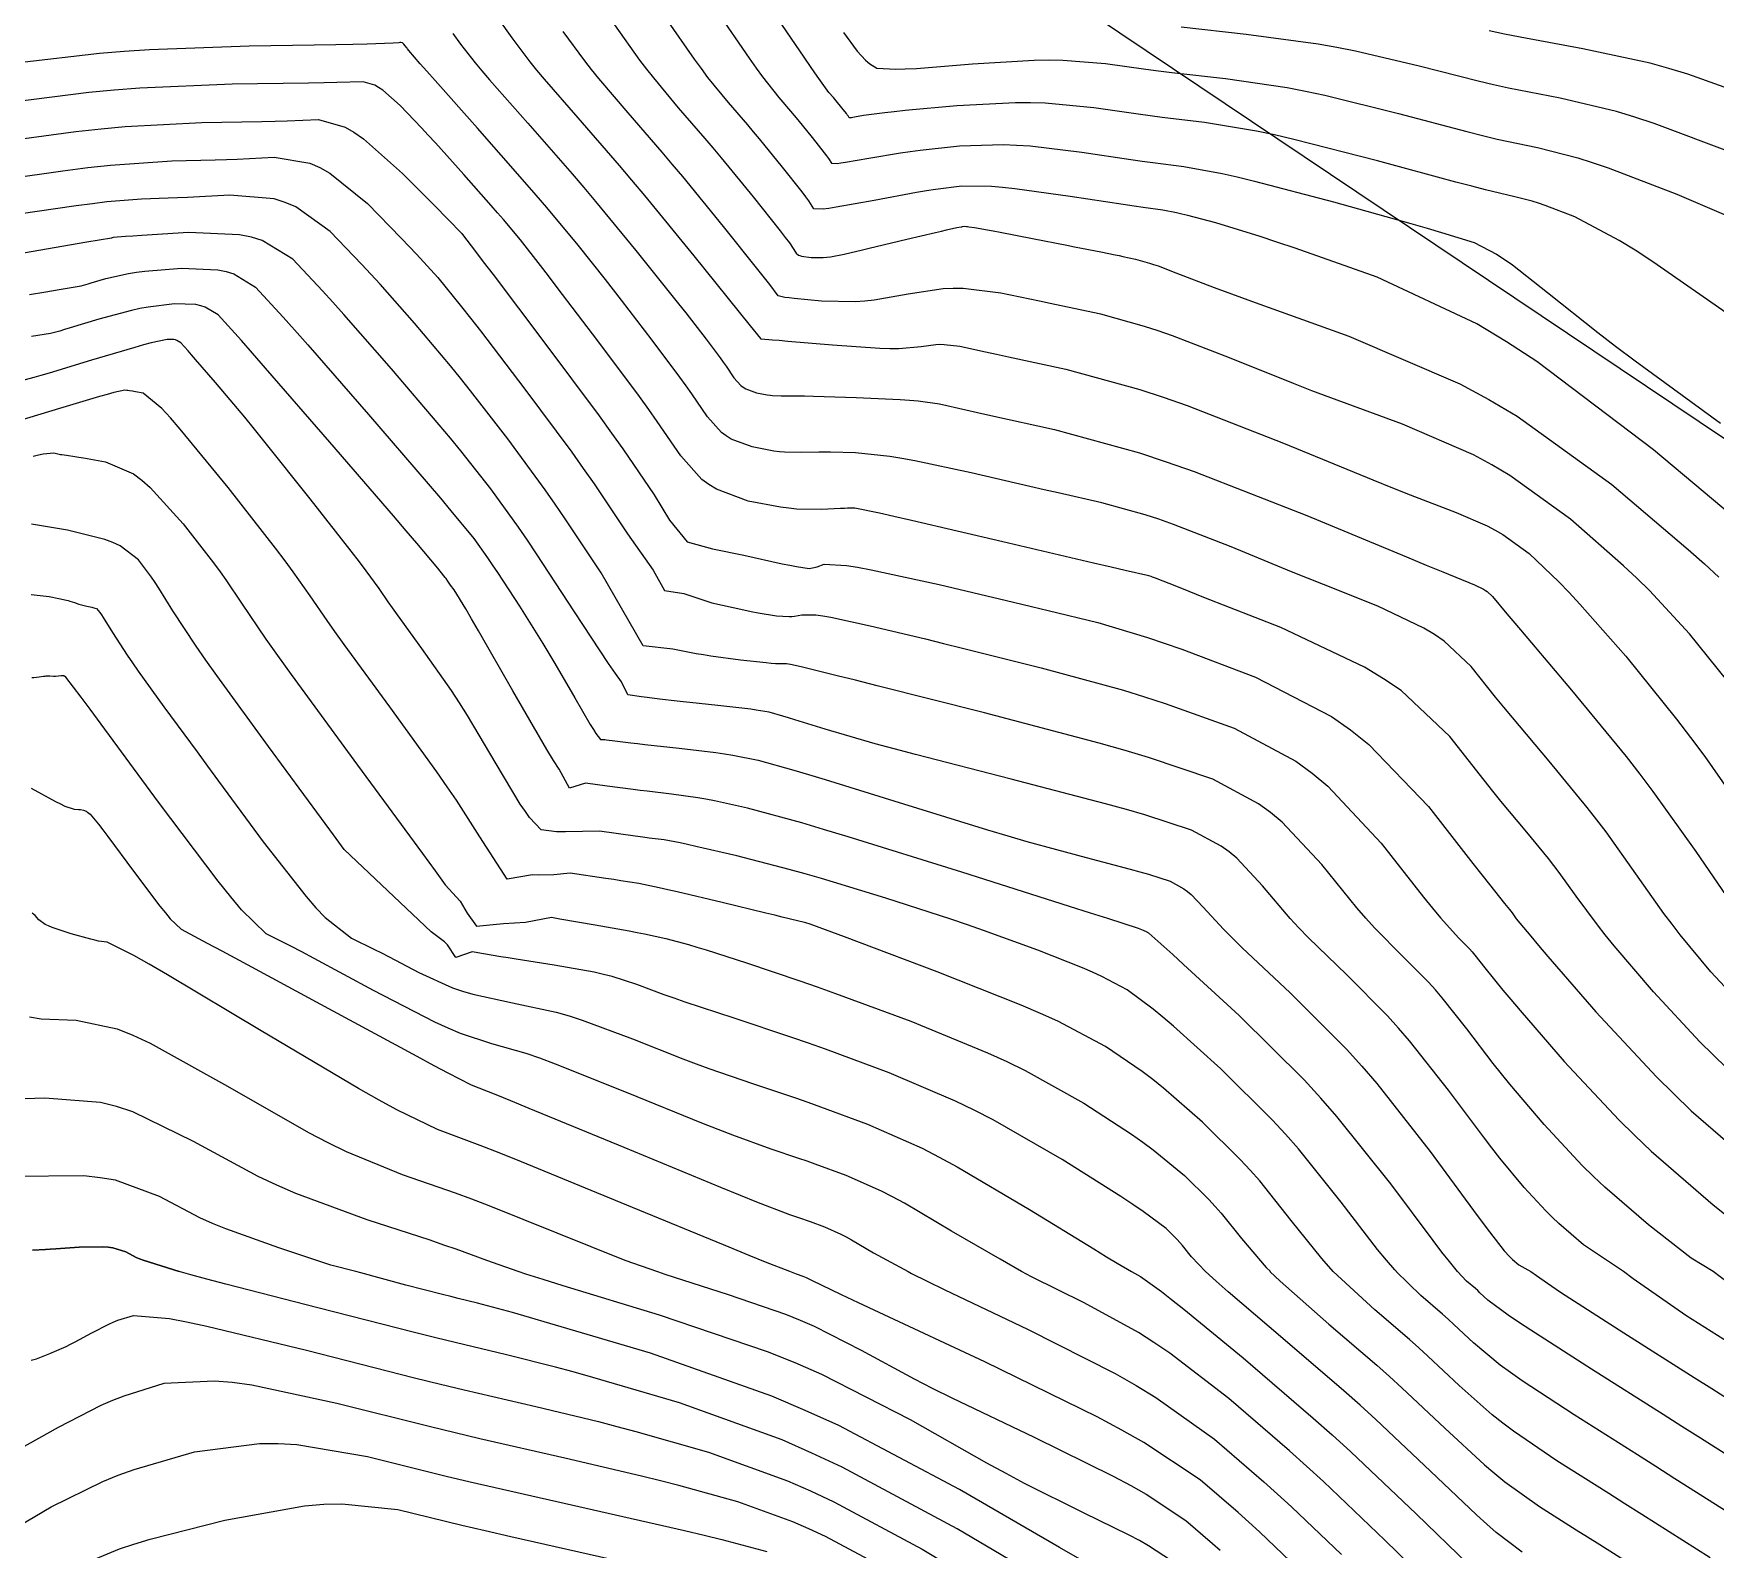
# Model space of a CAD drawing. Header units: metres. Extents: x 837476 to 838477, y 1189012 to 1191014.
# Drawn here: x 837875.4 to 837972.6, y 1189983.9 to 1190071.6 of the extents above; entities that cross this region are included whole.
import ezdxf

# ---------------------------------------------------------------- set-up
doc = ezdxf.new("R2010")
doc.units = ezdxf.units.M
doc.header["$LTSCALE"] = 0.3
for name, color, linetype in [('COTAS 10', 1, 'Continuous'), ('COTAS INT', 252, 'Continuous'), ('VIA2', 121, 'Continuous')]:
    doc.layers.add(name, color=color, linetype=linetype)

msp = doc.modelspace()

# ---------------------------------------------------------------- linework, layer by layer
at = {"layer": 'COTAS 10'}
for points in [[(837914.908, 1190072.851), (837916.742, 1190070.18), (837917.147, 1190069.608), (837917.508, 1190069.108), (837918.444, 1190067.908), (837919.135, 1190067.113), (837919.342, 1190066.868), (837919.555, 1190066.612), (837920.382, 1190065.601), (837921.083, 1190064.713), (837921.217, 1190064.536), (837921.325, 1190064.389), (837921.498, 1190064.103), (837921.831, 1190064.093), (837922.041, 1190064.12), (837922.301, 1190064.159), (837923.664, 1190064.408), (837925.496, 1190064.716), (837926.053, 1190064.794), (837926.63, 1190064.868), (837928.894, 1190065.106), (837931.442, 1190065.183), (837932.2, 1190065.155), (837932.979, 1190065.106), (837935.981, 1190064.753), (837938.798, 1190064.327), (837939.461, 1190064.233), (837940.074, 1190064.148), (837941.864, 1190063.926), (837944.079, 1190063.515), (837944.959, 1190063.311), (837945.956, 1190063.068), (837950.519, 1190061.864), (837955.003, 1190060.616), (837955.949, 1190060.346), (837956.767, 1190060.108), (837958.655, 1190059.52), (837959.946, 1190058.849), (837960.387, 1190058.558), (837960.864, 1190058.222), (837962.892, 1190056.629), (837965.803, 1190054.32), (837966.837, 1190053.532), (837967.971, 1190052.68), (837972.892, 1190049.065)], [(837899.595, 1190071.607), (837900.038, 1190070.99), (837900.887, 1190069.918), (837901.276, 1190069.458), (837901.732, 1190068.928), (837903.934, 1190066.426), (837906.498, 1190063.494), (837907.183, 1190062.693), (837907.856, 1190061.896), (837910.194, 1190059.055), (837912.195, 1190056.557), (837912.656, 1190055.977), (837913.076, 1190055.444), (837914.254, 1190053.923), (837915.056, 1190052.847), (837915.238, 1190052.597), (837915.403, 1190052.366), (837915.856, 1190051.702), (837916.262, 1190051.244), (837916.398, 1190051.143), (837916.545, 1190051.053), (837917.156, 1190050.825), (837917.787, 1190050.705), (837917.945, 1190050.685), (837918.096, 1190050.669), (837918.58, 1190050.659), (837919.511, 1190050.659), (837919.944, 1190050.651), (837920.452, 1190050.638), (837922.918, 1190050.56), (837925.459, 1190050.44), (837926.015, 1190050.401), (837926.507, 1190050.358), (837927.749, 1190050.184), (837929.27, 1190049.839), (837929.938, 1190049.689), (837930.712, 1190049.517), (837934.4, 1190048.698), (837939.303, 1190047.346), (837940.844, 1190046.837), (837942.463, 1190046.269), (837948.974, 1190043.73), (837954.739, 1190041.336), (837955.888, 1190040.86), (837956.844, 1190040.465), (837958.684, 1190039.71), (837959.192, 1190039.47), (837959.309, 1190039.4), (837959.415, 1190039.327), (837959.71, 1190039.048), (837960.551, 1190038.04), (837961, 1190037.507), (837961.544, 1190036.865), (837964.291, 1190033.629), (837967.436, 1190029.793), (837968.231, 1190028.771), (837968.992, 1190027.768), (837971.467, 1190024.291), (837973.484, 1190021.357)], [(837974.499, 1189998.462), (837972.469, 1190000), (837971.209, 1190000.763), (837968.735, 1190002.698), (837966.219, 1190004.874), (837965.557, 1190005.498), (837964.91, 1190006.132), (837962.698, 1190008.502), (837960.727, 1190010.828), (837960.231, 1190011.436), (837959.756, 1190012.027), (837958.224, 1190014.028), (837956.811, 1190015.825), (837956.412, 1190016.287), (837956.009, 1190016.735), (837954.525, 1190018.224), (837952.89, 1190019.886), (837952.393, 1190020.441), (837951.875, 1190021.039), (837949.842, 1190023.541), (837947.561, 1190025.985), (837946.887, 1190026.545), (837946.194, 1190027.055), (837943.541, 1190028.477), (837939.831, 1190029.729), (837938.473, 1190030.132), (837936.972, 1190030.56), (837930.352, 1190032.31), (837924.13, 1190033.881), (837922.878, 1190034.195), (837921.832, 1190034.457), (837919.753, 1190034.971), (837919.137, 1190035.103), (837919.011, 1190035.125), (837918.906, 1190035.14), (837918.687, 1190035.144), (837918.256, 1190035.155), (837918.017, 1190035.176), (837917.724, 1190035.205), (837916.233, 1190035.37), (837914.521, 1190035.598), (837914.089, 1190035.666), (837913.675, 1190035.735), (837912.333, 1190036.002), (837910.603, 1190036.196), (837908.173, 1190040.416), (837906.108, 1190043.537), (837905.527, 1190044.381), (837904.94, 1190045.216), (837902.787, 1190048.158), (837900.632, 1190050.939), (837900.046, 1190051.673), (837899.464, 1190052.391), (837897.396, 1190054.853), (837895.406, 1190057.102), (837894.872, 1190057.687), (837894.345, 1190058.254), (837892.505, 1190060.166), (837890.527, 1190061.584), (837889.913, 1190061.841), (837889.271, 1190062.039), (837886.714, 1190062.263), (837884.262, 1190062.131), (837883.686, 1190062.104), (837883.154, 1190062.081), (837881.606, 1190062.035), (837879.59, 1190061.866), (837878.764, 1190061.766), (837877.822, 1190061.642), (837873.452, 1190061.005)], [(837972.309, 1189983.437), (837968.359, 1189985.936), (837967.374, 1189986.56), (837966.435, 1189987.154), (837963.437, 1189989.053), (837960.933, 1189990.758), (837960.306, 1189991.229), (837959.707, 1189991.701), (837957.785, 1189993.401), (837955.982, 1189995.107), (837955.459, 1189995.582), (837954.925, 1189996.058), (837952.908, 1189997.785), (837950.502, 1190000), (837949.852, 1190000.755), (837948.079, 1190002.956), (837946.261, 1190005.236), (837945.714, 1190005.855), (837945.15, 1190006.468), (837942.956, 1190008.64), (837940.686, 1190010.611), (837940.073, 1190011.099), (837939.468, 1190011.562), (837937.337, 1190013.021), (837934.578, 1190014.471), (837933.575, 1190014.927), (837932.468, 1190015.407), (837927.611, 1190017.337), (837923.119, 1190019.028), (837922.243, 1190019.357), (837921.526, 1190019.625), (837920.263, 1190020.09), (837920.014, 1190020.163), (837919.936, 1190020.185), (837919.854, 1190020.206), (837919.526, 1190020.288), (837918.644, 1190020.5), (837918.213, 1190020.604), (837917.701, 1190020.727), (837915.179, 1190021.336), (837912.584, 1190021.953), (837912.027, 1190022.082), (837911.539, 1190022.192), (837910.362, 1190022.437), (837909.314, 1190022.605), (837908.908, 1190022.667), (837908.452, 1190022.735), (837906.389, 1190023.033), (837905.439, 1190022.938), (837904.558, 1190022.927), (837904.202, 1190022.946), (837902.747, 1190022.69), (837901.161, 1190025.137), (837899.81, 1190027.264), (837899.279, 1190028.04), (837898.681, 1190028.897), (837895.957, 1190032.665), (837893.326, 1190036.262), (837892.787, 1190037.011), (837892.33, 1190037.653), (837891.364, 1190039.076), (837890.373, 1190040.477), (837889.9, 1190041.105), (837889.341, 1190041.837), (837886.605, 1190045.345), (837883.847, 1190048.729), (837883.275, 1190049.383), (837882.785, 1190049.913), (837881.706, 1190050.808), (837881.255, 1190050.884), (837881.161, 1190050.9), (837881.081, 1190050.913), (837880.906, 1190050.939), (837880.814, 1190050.953), (837880.786, 1190050.958), (837880.757, 1190050.963), (837880.647, 1190050.987), (837879.996, 1190050.838), (837879.627, 1190050.734), (837879.176, 1190050.604), (837876.865, 1190049.909), (837874.516, 1190049.201)], [(837875.218, 1190027.958), (837876.632, 1190027.189), (837876.924, 1190027.043), (837877.173, 1190026.925), (837877.716, 1190026.739), (837877.957, 1190026.73), (837878.016, 1190026.724), (837878.072, 1190026.717), (837878.246, 1190026.68), (837878.398, 1190026.619), (837878.44, 1190026.596), (837878.482, 1190026.572), (837878.634, 1190026.462), (837879.111, 1190025.879), (837879.358, 1190025.555), (837879.655, 1190025.161), (837881.141, 1190023.151), (837882.665, 1190021.135), (837882.985, 1190020.737), (837883.261, 1190020.408), (837883.891, 1190019.796), (837885.406, 1190018.996), (837886.24, 1190018.548), (837887.253, 1190018.002), (837892.41, 1190015.211), (837897.525, 1190012.446), (837898.512, 1190011.917), (837899.314, 1190011.491), (837900.658, 1190010.802), (837902.09, 1190010.235), (837902.947, 1190009.885), (837904.004, 1190009.451), (837909.483, 1190007.185), (837915.079, 1190004.876), (837916.209, 1190004.416), (837917.158, 1190004.033), (837919.071, 1190003.294), (837919.823, 1190003.043), (837920.04, 1190002.967), (837920.26, 1190002.889), (837921.087, 1190002.585), (837922.041, 1190002.16), (837922.341, 1190002.006), (837922.656, 1190001.835), (837923.926, 1190001.087), (837925.926, 1190000), (837926.127, 1189999.891), (837927.03, 1189999.438), (837928.06, 1189998.932), (837932.838, 1189996.664), (837937.907, 1189994.099), (837939.119, 1189993.406), (837940.248, 1189992.719), (837943.637, 1189990.302), (837946.498, 1189987.838), (837947.294, 1189987.122), (837948.092, 1189986.393), (837950.989, 1189983.637)], [(837875.292, 1190001.234), (837876.051, 1190001.27), (837876.33, 1190001.287), (837876.64, 1190001.307), (837878.006, 1190001.405), (837879.368, 1190001.435), (837879.675, 1190001.412), (837879.952, 1190001.376), (837880.695, 1190001.134), (837881.303, 1190000.815), (837881.494, 1190000.729), (837881.695, 1190000.646), (837883.776, 1190000), (837881.695, 1190000.646), (837881.494, 1190000.729), (837881.303, 1190000.815), (837880.695, 1190001.134), (837879.952, 1190001.376), (837879.675, 1190001.412), (837879.368, 1190001.435), (837878.006, 1190001.405), (837876.64, 1190001.307), (837876.33, 1190001.287), (837876.051, 1190001.27), (837875.292, 1190001.234)], [(837934.374, 1189981.807), (837928.756, 1189985.118), (837922.124, 1189988.675), (837920.367, 1189989.5), (837918.644, 1189990.255), (837912.71, 1189992.408), (837907.704, 1189993.868), (837906.566, 1189994.187), (837905.535, 1189994.469), (837902.71, 1189995.181), (837899.747, 1189995.883), (837898.629, 1189996.159), (837897.383, 1189996.471), (837891.807, 1189997.891), (837886.476, 1189999.274), (837885.384, 1189999.562), (837884.458, 1189999.809), (837883.776, 1190000)]]:
    msp.add_lwpolyline(points, dxfattribs=at)
at = {"layer": 'COTAS INT'}
for points in [[(837973.478, 1190055.274), (837968.991, 1190058.404), (837967.967, 1190059.068), (837967.039, 1190059.645), (837964.478, 1190060.999), (837962.763, 1190061.655), (837962.369, 1190061.791), (837962.009, 1190061.908), (837960.999, 1190062.168), (837959.307, 1190062.566), (837958.517, 1190062.77), (837957.588, 1190063.015), (837953.07, 1190064.238), (837948.235, 1190065.486), (837947.105, 1190065.746), (837946.066, 1190065.97), (837943.07, 1190066.468), (837940.624, 1190066.754), (837939.932, 1190066.844), (837939.233, 1190066.939), (837936.657, 1190067.318), (837933.852, 1190067.584), (837933.009, 1190067.607), (837932.137, 1190067.608), (837928.75, 1190067.431), (837925.748, 1190067.148), (837925.119, 1190067.083), (837924.577, 1190067.024), (837923.354, 1190066.858), (837922.83, 1190066.763), (837922.73, 1190066.748), (837922.649, 1190066.737), (837922.521, 1190066.741), (837922.454, 1190066.851), (837922.413, 1190066.908), (837922.361, 1190066.976), (837922.092, 1190067.317), (837921.774, 1190067.706), (837921.691, 1190067.804), (837921.612, 1190067.899), (837921.346, 1190068.205), (837920.664, 1190069.144), (837920.321, 1190069.638), (837919.912, 1190070.233), (837917.882, 1190073.224)], [(837902.203, 1190072.489), (837903.012, 1190071.363), (837904.058, 1190069.97), (837904.45, 1190069.488), (837904.887, 1190068.964), (837906.836, 1190066.723), (837909.226, 1190063.97), (837909.941, 1190063.123), (837910.679, 1190062.24), (837913.537, 1190058.745), (837916.792, 1190054.706), (837917.384, 1190053.97), (837917.388, 1190053.964), (837917.39, 1190053.962), (837917.394, 1190053.956), (837917.396, 1190053.955), (837917.399, 1190053.954), (837917.406, 1190053.954), (837917.412, 1190053.953), (837917.439, 1190053.953), (837918.084, 1190053.897), (837918.482, 1190053.863), (837918.976, 1190053.82), (837921.553, 1190053.595), (837924.286, 1190053.41), (837924.878, 1190053.392), (837925.399, 1190053.389), (837926.684, 1190053.498), (837927.524, 1190053.625), (837927.763, 1190053.633), (837928.006, 1190053.63), (837928.909, 1190053.52), (837930.411, 1190053.202), (837931.031, 1190053.068), (837931.741, 1190052.913), (837935.043, 1190052.186), (837939.334, 1190051.009), (837940.667, 1190050.571), (837942.062, 1190050.084), (837947.624, 1190047.92), (837952.79, 1190045.795), (837953.936, 1190045.332), (837954.959, 1190044.924), (837957.624, 1190043.904), (837959.401, 1190043.136), (837959.864, 1190042.887), (837960.314, 1190042.621), (837961.832, 1190041.528), (837963.562, 1190039.889), (837964.145, 1190039.279), (837964.773, 1190038.6), (837967.418, 1190035.586), (837970.358, 1190031.949), (837971.172, 1190030.879), (837971.986, 1190029.781), (837974.926, 1190025.586)], [(837908.96, 1190072.107), (837910.4, 1190070.075), (837910.799, 1190069.548), (837911.198, 1190069.036), (837912.64, 1190067.316), (837914.181, 1190065.54), (837914.642, 1190064.994), (837915.118, 1190064.424), (837916.964, 1190062.168), (837918.527, 1190060.201), (837918.826, 1190059.814), (837919.066, 1190059.495), (837919.449, 1190058.912), (837919.585, 1190058.788), (837919.669, 1190058.76), (837919.773, 1190058.734), (837920.318, 1190058.659), (837921.024, 1190058.652), (837921.23, 1190058.668), (837921.441, 1190058.692), (837922.24, 1190058.846), (837923.298, 1190059.104), (837923.672, 1190059.194), (837924.081, 1190059.292), (837925.849, 1190059.71), (837927.509, 1190060.099), (837927.849, 1190060.178), (837928.138, 1190060.244), (837928.753, 1190060.38), (837928.988, 1190060.425), (837929.038, 1190060.434), (837929.081, 1190060.441), (837929.183, 1190060.456), (837929.307, 1190060.448), (837929.364, 1190060.442), (837929.432, 1190060.433), (837929.759, 1190060.385), (837930.514, 1190060.25), (837930.852, 1190060.187), (837931.245, 1190060.112), (837933.128, 1190059.749), (837935.101, 1190059.364), (837935.55, 1190059.276), (837935.957, 1190059.196), (837937.079, 1190058.973), (837937.903, 1190058.805), (837938.122, 1190058.759), (837938.337, 1190058.713), (837939.081, 1190058.552), (837939.877, 1190058.334), (837940.124, 1190058.252), (837940.382, 1190058.162), (837941.413, 1190057.761), (837943.62, 1190056.922), (837944.62, 1190056.555), (837945.788, 1190056.13), (837951.413, 1190054.111), (837957.837, 1190051.336), (837959.509, 1190050.433), (837961.135, 1190049.473), (837966.623, 1190045.524), (837971.032, 1190041.765), (837971.978, 1190040.925), (837972.805, 1190040.171)], [(837974.767, 1190042.703), (837969.018, 1190047.522), (837962.273, 1190052.64), (837960.518, 1190053.784), (837958.811, 1190054.809), (837953.053, 1190057.522), (837948.311, 1190059.184), (837947.244, 1190059.545), (837946.285, 1190059.863), (837943.711, 1190060.657), (837942.101, 1190061.082), (837941.749, 1190061.168), (837941.439, 1190061.24), (837940.657, 1190061.385), (837939.523, 1190061.542), (837938.991, 1190061.621), (837938.363, 1190061.716), (837935.305, 1190062.189), (837932.107, 1190062.629), (837931.391, 1190062.703), (837930.748, 1190062.757), (837929.038, 1190062.781), (837927.513, 1190062.587), (837926.987, 1190062.505), (837926.415, 1190062.409), (837923.974, 1190061.957), (837921.772, 1190061.556), (837921.352, 1190061.492), (837921.014, 1190061.449), (837920.475, 1190061.464), (837920.196, 1190061.926), (837920.022, 1190062.164), (837919.805, 1190062.451), (837918.673, 1190063.884), (837917.337, 1190065.518), (837916.992, 1190065.931), (837916.658, 1190066.326), (837915.542, 1190067.612), (837914.353, 1190069.072), (837913.973, 1190069.578), (837913.571, 1190070.128), (837911.934, 1190072.479)], [(837974.212, 1190015.319), (837972.341, 1190017.331), (837970.572, 1190019.471), (837970.098, 1190020.082), (837969.632, 1190020.7), (837968.008, 1190022.997), (837966.28, 1190025.425), (837965.748, 1190026.125), (837965.193, 1190026.839), (837962.997, 1190029.518), (837960.876, 1190032.037), (837960.368, 1190032.65), (837959.895, 1190033.226), (837958.476, 1190034.997), (837956.923, 1190036.462), (837956.366, 1190036.845), (837955.754, 1190037.217), (837953.083, 1190038.476), (837949.94, 1190039.73), (837949.03, 1190040.098), (837948.102, 1190040.475), (837944.607, 1190041.915), (837941.265, 1190043.218), (837940.433, 1190043.51), (837939.642, 1190043.771), (837937.125, 1190044.466), (837934.597, 1190045.034), (837933.8, 1190045.216), (837932.96, 1190045.409), (837929.573, 1190046.196), (837926.318, 1190046.895), (837925.561, 1190047.033), (837924.867, 1190047.148), (837922.881, 1190047.359), (837921.443, 1190047.393), (837921.093, 1190047.396), (837920.765, 1190047.395), (837919.755, 1190047.365), (837918.789, 1190047.385), (837918.488, 1190047.416), (837918.173, 1190047.457), (837916.914, 1190047.695), (837915.693, 1190048.151), (837915.402, 1190048.33), (837915.131, 1190048.531), (837914.319, 1190049.445), (837913.416, 1190050.77), (837913.086, 1190051.23), (837912.723, 1190051.731), (837911.124, 1190053.876), (837909.36, 1190056.183), (837908.892, 1190056.786), (837908.434, 1190057.373), (837906.852, 1190059.365), (837905.033, 1190061.552), (837904.425, 1190062.263), (837903.771, 1190063.019), (837901.032, 1190066.13), (837898.577, 1190068.892), (837898.102, 1190069.428), (837897.716, 1190069.865), (837897.065, 1190070.618), (837896.988, 1190070.725), (837896.964, 1190070.755), (837896.941, 1190070.785), (837896.848, 1190070.894), (837896.763, 1190070.988), (837896.745, 1190071.009), (837896.729, 1190071.027), (837896.688, 1190071.071), (837896.59, 1190071.084), (837896.538, 1190071.083), (837896.475, 1190071.079), (837896.158, 1190071.047), (837894.645, 1190070.992), (837893.828, 1190070.973), (837892.839, 1190070.953), (837887.831, 1190070.871), (837882.062, 1190070.669), (837880.592, 1190070.574), (837879.179, 1190070.462), (837874.538, 1190069.915)], [(837973.257, 1190034.204), (837971.108, 1190036.88), (837968.789, 1190039.386), (837968.061, 1190040.102), (837967.297, 1190040.827), (837964.228, 1190043.526), (837960.724, 1190046.047), (837959.687, 1190046.66), (837958.619, 1190047.236), (837954.519, 1190049.008), (837950.373, 1190050.527), (837949.278, 1190050.944), (837948.205, 1190051.358), (837944.519, 1190052.841), (837941.222, 1190054.123), (837940.395, 1190054.412), (837939.605, 1190054.671), (837937.062, 1190055.369), (837934.777, 1190055.866), (837934.15, 1190055.999), (837933.525, 1190056.131), (837931.287, 1190056.591), (837929.113, 1190056.855), (837928.528, 1190056.863), (837927.951, 1190056.843), (837925.929, 1190056.536), (837923.96, 1190056.176), (837923.416, 1190056.121), (837922.873, 1190056.087), (837920.917, 1190056.128), (837919.347, 1190056.279), (837919.047, 1190056.314), (837918.806, 1190056.346), (837918.422, 1190056.435), (837917.935, 1190057.093), (837917.629, 1190057.483), (837917.248, 1190057.964), (837915.254, 1190060.451), (837912.9, 1190063.33), (837912.292, 1190064.057), (837911.704, 1190064.754), (837909.738, 1190067.019), (837908.043, 1190069), (837907.625, 1190069.518), (837907.229, 1190070.023), (837905.986, 1190071.735)], [(837922.194, 1190071.674), (837922.99, 1190070.596), (837923.473, 1190070.064), (837923.598, 1190069.948), (837923.72, 1190069.847), (837924.129, 1190069.599), (837925.21, 1190069.541), (837925.754, 1190069.561), (837926.405, 1190069.595), (837929.644, 1190069.848), (837933.216, 1190070.068), (837934.077, 1190070.082), (837934.883, 1190070.076), (837937.333, 1190069.883), (837939.668, 1190069.55), (837940.402, 1190069.456), (837941.174, 1190069.361), (837944.276, 1190069.009), (837947.847, 1190068.481), (837948.914, 1190068.274), (837950.016, 1190068.041), (837954.276, 1190066.982), (837958.236, 1190065.933), (837959.148, 1190065.706), (837959.979, 1190065.507), (837962.314, 1190065.02), (837964.652, 1190064.419), (837965.485, 1190064.148), (837966.399, 1190063.832), (837970.369, 1190062.314), (837974.283, 1190060.641)], [(837973.629, 1190064.69), (837969.06, 1190066.402), (837967.944, 1190066.77), (837966.892, 1190067.092), (837963.629, 1190067.872), (837960.651, 1190068.449), (837959.778, 1190068.642), (837958.884, 1190068.851), (837955.483, 1190069.725), (837951.797, 1190070.596), (837950.724, 1190070.802), (837949.628, 1190070.992), (837945.483, 1190071.551), (837941.724, 1190071.967)], [(837974.944, 1190067.85), (837971.002, 1190069.262), (837969.916, 1190069.588), (837968.833, 1190069.885), (837964.944, 1190070.724), (837961.322, 1190071.39), (837960.408, 1190071.578), (837959.532, 1190071.768)], [(837973.252, 1190011.787), (837972.47, 1190012.528), (837971.701, 1190013.288), (837969.019, 1190016.173), (837966.749, 1190018.844), (837966.238, 1190019.469), (837965.779, 1190020.043), (837964.549, 1190021.702), (837963.567, 1190023.081), (837963.265, 1190023.479), (837962.95, 1190023.885), (837961.702, 1190025.406), (837960.207, 1190027.21), (837959.736, 1190027.793), (837959.24, 1190028.411), (837957.242, 1190030.947), (837954.432, 1190033.598), (837953.424, 1190034.29), (837952.316, 1190034.963), (837947.483, 1190037.242), (837943.036, 1190038.995), (837942.171, 1190039.336), (837941.465, 1190039.614), (837940.24, 1190040.1), (837940.066, 1190040.168), (837940.023, 1190040.183), (837939.981, 1190040.197), (837939.85, 1190040.233), (837938.482, 1190040.551), (837937.662, 1190040.743), (837936.649, 1190040.98), (837931.396, 1190042.208), (837926.128, 1190043.432), (837925.107, 1190043.666), (837924.274, 1190043.855), (837922.845, 1190044.158), (837922.433, 1190044.149), (837922.242, 1190044.141), (837922.018, 1190044.13), (837920.929, 1190044.071), (837919.481, 1190044.101), (837919.03, 1190044.147), (837918.558, 1190044.208), (837916.672, 1190044.566), (837914.842, 1190045.249), (837914.405, 1190045.517), (837913.999, 1190045.818), (837912.783, 1190047.188), (837911.428, 1190049.174), (837910.935, 1190049.863), (837910.39, 1190050.614), (837907.994, 1190053.829), (837905.644, 1190056.922), (837905.129, 1190057.595), (837904.672, 1190058.189), (837903.51, 1190059.675), (837902.534, 1190060.844), (837902.194, 1190061.24), (837901.825, 1190061.666), (837900.241, 1190063.463), (837898.593, 1190065.288), (837898.183, 1190065.732), (837897.794, 1190066.15), (837896.556, 1190067.436), (837895.554, 1190068.325), (837895.313, 1190068.491), (837895.089, 1190068.624), (837894.413, 1190068.815), (837892.904, 1190068.772), (837892.155, 1190068.757), (837891.262, 1190068.741), (837886.841, 1190068.67), (837881.497, 1190068.447), (837880.022, 1190068.335), (837878.549, 1190068.2), (837873.247, 1190067.531)], [(837871.956, 1190065.147), (837877.804, 1190065.937), (837879.263, 1190066.093), (837880.653, 1190066.221), (837885.096, 1190066.458), (837888.559, 1190066.521), (837889.332, 1190066.54), (837890.023, 1190066.558), (837891.846, 1190066.631), (837893.379, 1190066.198), (837893.888, 1190065.898), (837894.432, 1190065.521), (837896.702, 1190063.507), (837898.735, 1190061.46), (837899.13, 1190061.061), (837899.452, 1190060.735), (837900.011, 1190060.165), (837900.087, 1190060.079), (837900.104, 1190060.059), (837900.121, 1190060.04), (837900.167, 1190059.985), (837900.91, 1190059.005), (837901.365, 1190058.404), (837901.928, 1190057.66), (837904.863, 1190053.781), (837908.057, 1190049.497), (837908.784, 1190048.497), (837909.441, 1190047.577), (837911.246, 1190044.931), (837912.14, 1190043.463), (837913.152, 1190042.203), (837914.621, 1190041.809), (837916.429, 1190041.436), (837918.652, 1190040.943), (837919.098, 1190040.85), (837919.47, 1190040.776), (837920.202, 1190040.667), (837920.49, 1190040.714), (837920.582, 1190040.739), (837920.679, 1190040.769), (837921.075, 1190040.917), (837922.356, 1190040.846), (837923.011, 1190040.737), (837923.796, 1190040.589), (837927.717, 1190039.732), (837932.028, 1190038.72), (837933.059, 1190038.474), (837934.02, 1190038.243), (837936.904, 1190037.533), (837939.775, 1190036.677), (837940.728, 1190036.354), (837941.75, 1190035.994), (837946.009, 1190034.384), (837950.405, 1190032.108), (837951.513, 1190031.329), (837952.573, 1190030.484), (837956.009, 1190026.896), (837958.585, 1190023.597), (837959.104, 1190022.935), (837959.539, 1190022.382), (837960.408, 1190021.295), (837960.707, 1190020.931), (837960.782, 1190020.833), (837960.854, 1190020.738), (837961.09, 1190020.408), (837961.927, 1190019.387), (837962.378, 1190018.856), (837962.925, 1190018.217), (837965.696, 1190015.014), (837969.19, 1190011.257), (837970.192, 1190010.268), (837971.21, 1190009.302), (837975.014, 1190005.999)], [(837870.665, 1190062.763), (837877.058, 1190063.674), (837878.504, 1190063.851), (837879.809, 1190063.995), (837883.351, 1190064.247), (837885.857, 1190064.301), (837886.509, 1190064.322), (837887.142, 1190064.345), (837889.28, 1190064.447), (837891.334, 1190064.11), (837891.915, 1190063.855), (837892.501, 1190063.531), (837894.661, 1190061.779), (837896.62, 1190059.778), (837897.08, 1190059.297), (837897.503, 1190058.849), (837898.732, 1190057.492), (837900.109, 1190055.804), (837900.626, 1190055.146), (837901.202, 1190054.405), (837903.771, 1190051.041), (837906.479, 1190047.383), (837907.142, 1190046.457), (837907.767, 1190045.568), (837909.709, 1190042.673), (837911.194, 1190040.568), (837911.844, 1190039.386), (837912.967, 1190039.209), (837914.576, 1190038.674), (837916.437, 1190038.267), (837916.863, 1190038.181), (837917.249, 1190038.107), (837918.32, 1190037.935), (837919.042, 1190037.885), (837919.209, 1190037.888), (837919.361, 1190037.898), (837919.789, 1190037.991), (837920.597, 1190037.979), (837920.988, 1190037.921), (837921.452, 1190037.84), (837923.735, 1190037.351), (837926.93, 1190036.589), (837927.969, 1190036.334), (837929.075, 1190036.062), (837933.628, 1190034.921), (837938.373, 1190033.618), (837939.601, 1190033.243), (837940.791, 1190032.861), (837944.775, 1190031.43), (837948.353, 1190029.514), (837949.286, 1190028.826), (837950.195, 1190028.07), (837953.271, 1190024.775), (837955.735, 1190021.657), (837956.257, 1190021.013), (837956.711, 1190020.465), (837957.774, 1190019.278), (837958.378, 1190018.673), (837958.541, 1190018.491), (837958.704, 1190018.303), (837959.278, 1190017.572), (837960.324, 1190016.272), (837960.784, 1190015.724), (837961.317, 1190015.096), (837963.856, 1190012.15), (837967.017, 1190008.764), (837967.941, 1190007.858), (837968.887, 1190006.966), (837972.483, 1190003.856), (837975.617, 1190001.346)], [(837973.819, 1189995.609), (837970.903, 1189997.457), (837967.848, 1189999.567), (837967.283, 1190000), (837964.986, 1190001.54), (837963.55, 1190002.782), (837963.172, 1190003.139), (837962.802, 1190003.5), (837961.54, 1190004.853), (837960.136, 1190006.561), (837959.678, 1190007.147), (837959.189, 1190007.782), (837957.171, 1190010.483), (837954.919, 1190013.347), (837954.282, 1190014.084), (837953.641, 1190014.797), (837951.276, 1190017.171), (837949.07, 1190019.306), (837948.528, 1190019.869), (837948.015, 1190020.42), (837946.413, 1190022.307), (837944.926, 1190023.9), (837944.487, 1190024.265), (837944.036, 1190024.597), (837942.307, 1190025.523), (837939.609, 1190026.41), (837938.546, 1190026.718), (837937.347, 1190027.053), (837931.877, 1190028.485), (837926.359, 1190029.906), (837925.129, 1190030.233), (837924.029, 1190030.531), (837921.132, 1190031.368), (837919.386, 1190031.913), (837919.01, 1190032.027), (837918.682, 1190032.125), (837917.887, 1190032.346), (837917.136, 1190032.477), (837916.836, 1190032.519), (837916.495, 1190032.563), (837914.93, 1190032.741), (837913.301, 1190032.915), (837912.92, 1190032.956), (837912.569, 1190032.995), (837911.554, 1190033.11), (837910.833, 1190033.202), (837910.667, 1190033.226), (837910.515, 1190033.249), (837909.717, 1190033.36), (837909.36, 1190034.115), (837909.016, 1190034.585), (837908.611, 1190035.163), (837906.636, 1190038.159), (837904.45, 1190041.506), (837903.912, 1190042.305), (837903.402, 1190043.049), (837901.802, 1190045.275), (837900.063, 1190047.474), (837899.466, 1190048.2), (837898.818, 1190048.978), (837896.061, 1190052.213), (837893.309, 1190055.356), (837892.664, 1190056.076), (837892.07, 1190056.731), (837890.349, 1190058.553), (837888.579, 1190059.639), (837887.955, 1190059.83), (837887.272, 1190059.972), (837884.32, 1190060.09), (837881.626, 1190059.928), (837881.105, 1190059.896), (837880.682, 1190059.868), (837879.967, 1190059.811), (837879.903, 1190059.791), (837879.89, 1190059.788), (837879.86, 1190059.779), (837878.443, 1190059.535), (837870.646, 1190058.192)], [(837875.132, 1190056.512), (837876.078, 1190056.674), (837876.845, 1190056.806), (837878.105, 1190057.021), (837878.376, 1190057.092), (837878.518, 1190057.134), (837878.689, 1190057.184), (837879.549, 1190057.445), (837880.857, 1190057.73), (837881.31, 1190057.797), (837881.803, 1190057.858), (837883.912, 1190058.032), (837886.008, 1190057.949), (837886.492, 1190057.847), (837886.936, 1190057.712), (837888.193, 1190056.941), (837889.795, 1190055.207), (837890.456, 1190054.465), (837891.211, 1190053.61), (837894.726, 1190049.573), (837898.173, 1190045.565), (837898.886, 1190044.728), (837899.494, 1190044.008), (837900.817, 1190042.393), (837901.61, 1190041.278), (837901.884, 1190040.874), (837902.181, 1190040.429), (837903.449, 1190038.479), (837904.806, 1190036.318), (837905.16, 1190035.74), (837905.503, 1190035.171), (837906.66, 1190033.19), (837907.553, 1190031.649), (837907.729, 1190031.357), (837907.874, 1190031.124), (837908.144, 1190030.768), (837908.314, 1190030.772), (837908.397, 1190030.766), (837908.495, 1190030.756), (837908.979, 1190030.694), (837909.904, 1190030.579), (837910.28, 1190030.536), (837910.708, 1190030.488), (837912.688, 1190030.274), (837914.801, 1190030.018), (837915.312, 1190029.943), (837915.793, 1190029.867), (837917.263, 1190029.577), (837919.32, 1190029.006), (837920.17, 1190028.753), (837921.141, 1190028.458), (837925.66, 1190027.048), (837930.51, 1190025.551), (837931.691, 1190025.201), (837932.801, 1190024.878), (837936.221, 1190023.948), (837938.766, 1190023.281), (837939.324, 1190023.125), (837939.818, 1190022.982), (837941.073, 1190022.57), (837941.878, 1190022.139), (837942.088, 1190021.984), (837942.292, 1190021.814), (837942.983, 1190021.073), (837944.155, 1190019.802), (837944.663, 1190019.298), (837945.249, 1190018.727), (837948.027, 1190016.117), (837951.272, 1190012.859), (837952.153, 1190011.881), (837953.026, 1190010.869), (837956.117, 1190006.939), (837958.621, 1190003.537), (837959.125, 1190002.858), (837959.546, 1190002.293), (837960.382, 1190001.204), (837960.695, 1190000.869), (837960.787, 1190000.779), (837960.881, 1190000.69), (837961.237, 1190000.382), (837961.936, 1190000), (837962.252, 1189999.76), (837962.895, 1189999.319), (837963.651, 1189998.813), (837967.307, 1189996.452), (837971.376, 1189993.874), (837972.392, 1189993.23), (837973.36, 1189992.618)], [(837975.447, 1189988.015), (837971.745, 1189990.358), (837970.671, 1189991.038), (837969.576, 1189991.731), (837965.447, 1189994.347), (837961.931, 1189996.605), (837961.223, 1189997.073), (837960.63, 1189997.472), (837959.444, 1189998.344), (837958.992, 1189998.772), (837958.86, 1189998.891), (837958.726, 1189999.011), (837958.22, 1189999.444), (837957.687, 1190000), (837957.23, 1190000.571), (837956.791, 1190001.127), (837956.28, 1190001.789), (837953.839, 1190005.063), (837950.725, 1190008.969), (837949.789, 1190010.029), (837948.821, 1190011.08), (837945.063, 1190014.8), (837941.849, 1190017.759), (837941.225, 1190018.33), (837940.716, 1190018.794), (837939.837, 1190019.574), (837939.669, 1190019.663), (837939.608, 1190019.69), (837939.54, 1190019.72), (837939.244, 1190019.837), (837937.472, 1190020.414), (837936.475, 1190020.733), (837935.257, 1190021.121), (837929.029, 1190023.094), (837922.467, 1190025.138), (837921.039, 1190025.57), (837919.781, 1190025.944), (837916.64, 1190026.808), (837914.726, 1190027.227), (837914.24, 1190027.32), (837913.774, 1190027.403), (837912.251, 1190027.616), (837910.831, 1190027.777), (837910.43, 1190027.827), (837910.025, 1190027.878), (837908.534, 1190028.081), (837907.281, 1190028.241), (837906.357, 1190027.956), (837905.758, 1190029.048), (837905.434, 1190029.56), (837905.042, 1190030.202), (837903.072, 1190033.592), (837901.089, 1190037.061), (837900.689, 1190037.752), (837900.354, 1190038.326), (837899.683, 1190039.425), (837899.477, 1190039.707), (837899.435, 1190039.766), (837899.399, 1190039.816), (837899.323, 1190039.928), (837899.214, 1190040.078), (837899.157, 1190040.152), (837899.088, 1190040.241), (837898.744, 1190040.682), (837897.529, 1190042.124), (837896.913, 1190042.845), (837896.174, 1190043.705), (837892.494, 1190047.971), (837888.782, 1190052.247), (837888.024, 1190053.114), (837887.382, 1190053.843), (837886.036, 1190055.328), (837885.293, 1190055.785), (837885.03, 1190055.865), (837884.743, 1190055.925), (837883.503, 1190055.974), (837881.981, 1190055.787), (837881.516, 1190055.698), (837881.033, 1190055.593), (837879.132, 1190055.079), (837877.475, 1190054.577), (837877.145, 1190054.48), (837876.872, 1190054.4), (837876.35, 1190054.262), (837875.246, 1190054.076)], [(837954.168, 1190000), (837954.065, 1190000.102), (837953.581, 1190000.656), (837953.066, 1190001.272), (837950.959, 1190004.009), (837948.493, 1190007.102), (837947.752, 1190007.942), (837946.986, 1190008.774), (837944.009, 1190011.72), (837941.268, 1190014.185), (837940.649, 1190014.715), (837940.092, 1190015.178), (837938.587, 1190016.298), (837937.123, 1190017.067), (837936.591, 1190017.309), (837936.004, 1190017.563), (837933.428, 1190018.587), (837930.296, 1190019.721), (837929.359, 1190020.045), (837928.391, 1190020.373), (837924.646, 1190021.592), (837920.924, 1190022.726), (837919.971, 1190023), (837919.052, 1190023.257), (837916.016, 1190024.04), (837913.659, 1190024.588), (837913.168, 1190024.697), (837912.748, 1190024.787), (837911.815, 1190024.959), (837910.955, 1190025.067), (837910.58, 1190025.118), (837910.147, 1190025.178), (837908.089, 1190025.467), (837906.116, 1190025.429), (837905.595, 1190025.429), (837904.713, 1190025.55), (837904.045, 1190026.262), (837903.796, 1190026.606), (837903.506, 1190027.04), (837902.117, 1190029.364), (837900.449, 1190032.163), (837899.984, 1190032.896), (837899.518, 1190033.611), (837897.82, 1190036.045), (837896.402, 1190037.985), (837896.111, 1190038.388), (837895.865, 1190038.734), (837895.344, 1190039.502), (837894.591, 1190040.535), (837894.198, 1190041.048), (837893.725, 1190041.66), (837891.352, 1190044.691), (837888.753, 1190047.96), (837888.138, 1190048.722), (837887.568, 1190049.421), (837885.884, 1190051.432), (837884.732, 1190052.759), (837884.497, 1190053.028), (837884.298, 1190053.255), (837883.88, 1190053.716), (837883.649, 1190053.857), (837883.568, 1190053.882), (837883.479, 1190053.901), (837883.094, 1190053.916), (837882.158, 1190053.716), (837881.722, 1190053.599), (837881.208, 1190053.455), (837878.715, 1190052.713), (837876.261, 1190051.97), (837875.773, 1190051.826), (837875.368, 1190051.708), (837874.596, 1190051.503)], [(837875.336, 1190047.169), (837875.65, 1190047.243), (837875.919, 1190047.299), (837876.532, 1190047.345), (837876.844, 1190047.278), (837876.924, 1190047.263), (837877.002, 1190047.249), (837877.263, 1190047.211), (837877.757, 1190047.137), (837877.982, 1190047.1), (837878.245, 1190047.056), (837879.516, 1190046.84), (837881.131, 1190046.13), (837881.613, 1190045.776), (837882.108, 1190045.353), (837884.02, 1190043.253), (837885.757, 1190040.997), (837886.142, 1190040.476), (837886.486, 1190039.999), (837887.385, 1190038.65), (837888.796, 1190036.571), (837889.463, 1190035.634), (837890.251, 1190034.54), (837894.094, 1190029.285), (837897.845, 1190024.182), (837898.575, 1190023.184), (837899.17, 1190022.365), (837900.021, 1190021.422), (837900.434, 1190020.718), (837900.966, 1190019.965), (837901.937, 1190020.073), (837902.531, 1190020.127), (837903.799, 1190020.208), (837905.301, 1190020.489), (837905.8, 1190020.407), (837907.83, 1190020.061), (837909.8, 1190019.704), (837910.26, 1190019.616), (837910.684, 1190019.532), (837911.911, 1190019.265), (837913.228, 1190018.905), (837913.709, 1190018.762), (837914.242, 1190018.6), (837916.585, 1190017.862), (837919.669, 1190016.819), (837920.668, 1190016.465), (837921.73, 1190016.083), (837926.087, 1190014.47), (837930.521, 1190012.652), (837931.631, 1190012.141), (837932.69, 1190011.627), (837936.087, 1190009.745), (837938.843, 1190007.945), (837939.497, 1190007.484), (837940.104, 1190007.038), (837941.902, 1190005.56), (837943.314, 1190004.162), (837943.677, 1190003.767), (837944.029, 1190003.369), (837945.199, 1190001.902), (837946.638, 1190000.237), (837946.875, 1190000)], [(837961.427, 1189983.759), (837959.934, 1189984.91), (837959.388, 1189985.386), (837958.785, 1189985.929), (837956.126, 1189988.458), (837952.972, 1189991.442), (837952.057, 1189992.272), (837951.123, 1189993.104), (837947.596, 1189996.126), (837944.439, 1189998.816), (837943.737, 1189999.439), (837943.121, 1190000), (837942.319, 1190000.848), (837941.797, 1190001.503), (837941.64, 1190001.68), (837941.478, 1190001.856), (837940.848, 1190002.479), (837939.522, 1190003.464), (837938.921, 1190003.868), (837938.219, 1190004.329), (837934.837, 1190006.469), (837930.844, 1190008.768), (837929.756, 1190009.329), (837928.676, 1190009.858), (837924.837, 1190011.498), (837921.157, 1190012.851), (837920.176, 1190013.198), (837919.212, 1190013.534), (837915.867, 1190014.651), (837913.037, 1190015.582), (837912.397, 1190015.801), (837911.819, 1190016.004), (837910.251, 1190016.595), (837908.812, 1190017.061), (837908.314, 1190017.184), (837907.775, 1190017.305), (837905.47, 1190017.72), (837903.27, 1190018.063), (837902.797, 1190018.137), (837902.382, 1190018.203), (837901.375, 1190018.369), (837900.834, 1190018.462), (837900.714, 1190018.482), (837899.778, 1190018.157), (837899.299, 1190018.893), (837899.123, 1190019.067), (837898.348, 1190019.641), (837893.326, 1190024.414), (837892.704, 1190025.26), (837892.014, 1190026.198), (837888.947, 1190030.36), (837885.96, 1190034.467), (837885.318, 1190035.37), (837884.758, 1190036.172), (837883.405, 1190038.224), (837882.6, 1190039.521), (837882.385, 1190039.846), (837882.173, 1190040.157), (837881.435, 1190041.161), (837880.369, 1190041.976), (837879.95, 1190042.169), (837879.478, 1190042.347), (837877.326, 1190042.872), (837875.236, 1190043.228)], [(837875.221, 1190039.164), (837875.917, 1190039.088), (837876.093, 1190039.064), (837876.262, 1190039.039), (837876.815, 1190038.936), (837877.264, 1190038.83), (837877.368, 1190038.803), (837877.463, 1190038.776), (837877.734, 1190038.689), (837877.973, 1190038.608), (837878.048, 1190038.586), (837878.127, 1190038.564), (837878.442, 1190038.487), (837878.734, 1190038.421), (837878.797, 1190038.406), (837878.853, 1190038.392), (837878.995, 1190038.356), (837879.194, 1190038.126), (837879.286, 1190037.991), (837879.395, 1190037.824), (837879.924, 1190036.96), (837880.767, 1190035.65), (837881.074, 1190035.202), (837881.413, 1190034.716), (837882.902, 1190032.654), (837884.814, 1190030.057), (837885.419, 1190029.234), (837886.057, 1190028.366), (837888.634, 1190024.856), (837891.115, 1190021.687), (837891.692, 1190021.034), (837892.222, 1190020.479), (837893.742, 1190019.281), (837895.075, 1190018.633), (837895.488, 1190018.424), (837895.92, 1190018.201), (837897.637, 1190017.288), (837899.587, 1190016.413), (837900.166, 1190016.214), (837900.762, 1190016.034), (837903.054, 1190015.54), (837905.579, 1190014.995), (837906.322, 1190014.782), (837907.085, 1190014.543), (837909.995, 1190013.458), (837912.906, 1190012.295), (837913.668, 1190012.006), (837914.411, 1190011.732), (837916.935, 1190010.865), (837919.416, 1190010.037), (837920.131, 1190009.788), (837920.858, 1190009.53), (837923.587, 1190008.527), (837926.733, 1190007.125), (837927.722, 1190006.616), (837928.763, 1190006.054), (837932.951, 1190003.587), (837936.661, 1190001.302), (837937.4, 1190000.855), (837938.015, 1190000.487), (837938.846, 1190000), (837939.364, 1189999.704), (837940.577, 1189998.841), (837941.165, 1189998.38), (837941.863, 1189997.821), (837945.297, 1189995), (837949.354, 1189991.518), (837950.445, 1189990.543), (837951.522, 1189989.563), (837955.297, 1189985.986), (837958.324, 1189983.044)], [(837956.442, 1189981.579), (837953.495, 1189984.467), (837949.937, 1189987.85), (837948.957, 1189988.747), (837947.98, 1189989.625), (837944.467, 1189992.651), (837941.056, 1189995.27), (837940.142, 1189995.893), (837939.242, 1189996.47), (837936.101, 1189998.184), (837933.068, 1189999.686), (837932.48, 1190000), (837931.248, 1190000.706), (837928.439, 1190002.337), (837925.71, 1190003.945), (837925.032, 1190004.311), (837924.387, 1190004.643), (837922.337, 1190005.556), (837920.559, 1190006.209), (837920.085, 1190006.377), (837919.619, 1190006.54), (837918.003, 1190007.079), (837915.784, 1190007.882), (837914.939, 1190008.211), (837913.992, 1190008.585), (837909.739, 1190010.321), (837905.544, 1190011.997), (837904.635, 1190012.334), (837903.835, 1190012.615), (837901.856, 1190013.171), (837900.038, 1190013.762), (837899.339, 1190014.066), (837898.556, 1190014.43), (837895.023, 1190016.249), (837891.586, 1190018.101), (837890.864, 1190018.486), (837890.241, 1190018.815), (837888.816, 1190019.539), (837887.389, 1190020.924), (837886.763, 1190021.67), (837886.038, 1190022.573), (837882.586, 1190027.141), (837879.269, 1190031.652), (837878.628, 1190032.519), (837878.108, 1190033.221), (837877.233, 1190034.374), (837877.155, 1190034.432), (837877.137, 1190034.443), (837877.12, 1190034.451), (837877.074, 1190034.463), (837877.011, 1190034.457), (837876.984, 1190034.454), (837876.954, 1190034.451), (837876.808, 1190034.433), (837876.626, 1190034.418), (837876.572, 1190034.417), (837876.517, 1190034.417), (837876.303, 1190034.426), (837876.071, 1190034.428), (837876.004, 1190034.424), (837875.935, 1190034.417), (837875.677, 1190034.375), (837875.369, 1190034.344), (837875.269, 1190034.343)], [(837948.483, 1189982.808), (837946.247, 1189984.935), (837945.631, 1189985.498), (837945.016, 1189986.05), (837942.808, 1189987.952), (837939.563, 1189990.112), (837938.294, 1189990.826), (837936.866, 1189991.591), (837930.37, 1189994.775), (837924.248, 1189997.633), (837923.055, 1189998.193), (837922.079, 1189998.653), (837920.37, 1189999.476), (837920.058, 1189999.636), (837919.963, 1189999.677), (837919.866, 1189999.716), (837919.484, 1189999.846), (837919.091, 1190000), (837917.687, 1190000.542), (837916.742, 1190000.929), (837915.587, 1190001.403), (837909.674, 1190003.842), (837903.565, 1190006.344), (837902.287, 1190006.857), (837901.189, 1190007.293), (837898.717, 1190008.218), (837896.362, 1190009.346), (837895.338, 1190009.909), (837894.153, 1190010.581), (837888.527, 1190013.916), (837883.098, 1190017.164), (837882.037, 1190017.782), (837881.167, 1190018.278), (837879.621, 1190019.051), (837879.122, 1190019.111), (837878.912, 1190019.157), (837878.671, 1190019.215), (837877.544, 1190019.531), (837876.447, 1190019.897), (837876.226, 1190019.988), (837876.041, 1190020.073), (837875.671, 1190020.342), (837875.462, 1190020.582), (837875.378, 1190020.65), (837875.283, 1190020.717)], [(837875.127, 1190014.724), (837875.796, 1190014.623), (837877.816, 1190014.534), (837880.199, 1190014.028), (837881.096, 1190013.663), (837882.097, 1190013.201), (837886.569, 1190010.72), (837891.25, 1190008.04), (837892.381, 1190007.453), (837893.442, 1190006.931), (837896.679, 1190005.606), (837899.739, 1190004.547), (837900.687, 1190004.195), (837901.679, 1190003.816), (837905.626, 1190002.235), (837909.548, 1190000.657), (837911.435, 1190000), (837911.863, 1189999.848), (837915.516, 1189998.664), (837918.833, 1189997.535), (837919.683, 1189997.193), (837920.502, 1189996.838), (837923.215, 1189995.45), (837926.28, 1189993.781), (837927.322, 1189993.25), (837928.448, 1189992.689), (837933.215, 1189990.41), (837937.792, 1189988.167), (837938.798, 1189987.628), (837939.692, 1189987.124), (837941.978, 1189985.603), (837943.534, 1189984.263), (837943.967, 1189983.874)], [(837941.149, 1189983.254), (837939.821, 1189984.137), (837939.302, 1189984.43), (837938.718, 1189984.743), (837936.06, 1189986.045), (837932.649, 1189987.744), (837931.59, 1189988.307), (837930.48, 1189988.91), (837926.06, 1189991.423), (837920.947, 1189994.039), (837919.402, 1189994.708), (837917.8, 1189995.353), (837911.548, 1189997.482), (837905.992, 1189999.164), (837904.829, 1189999.527), (837903.83, 1189999.846), (837903.386, 1190000), (837901.579, 1190000.627), (837899.792, 1190001.289), (837899.086, 1190001.532), (837898.288, 1190001.802), (837894.642, 1190002.993), (837890.522, 1190004.517), (837889.424, 1190004.996), (837888.346, 1190005.5), (837884.611, 1190007.525), (837881.095, 1190009.238), (837880.156, 1190009.544), (837879.231, 1190009.778), (837876.012, 1190010.016), (837873.142, 1190009.933)], [(837935.857, 1189983.364), (837934.681, 1189984.039), (837928.905, 1189987.396), (837921.92, 1189991.084), (837919.983, 1189991.967), (837918.044, 1189992.792), (837911.027, 1189995.273), (837905.218, 1189996.992), (837904.04, 1189997.335), (837903.05, 1189997.621), (837901.027, 1189998.174), (837899.904, 1189998.44), (837899.481, 1189998.545), (837899.008, 1189998.663), (837896.896, 1189999.201), (837894.29, 1189999.913), (837893.991, 1190000), (837892.554, 1190000.361), (837889.549, 1190001.361), (837886.47, 1190002.465), (837885.704, 1190002.784), (837884.975, 1190003.109), (837882.653, 1190004.33), (837880.094, 1190005.275), (837879.215, 1190005.425), (837878.262, 1190005.528), (837874.207, 1190005.498)], [(837946.846, 1190000), (837947.443, 1189999.434), (837950.252, 1189996.956), (837953.024, 1189994.581), (837953.758, 1189993.927), (837954.477, 1189993.274), (837956.956, 1189990.929), (837959.246, 1189988.815), (837959.847, 1189988.308), (837960.434, 1189987.834), (837962.432, 1189986.406), (837964.554, 1189985.062), (837965.218, 1189984.642), (837965.915, 1189984.2), (837968.71, 1189982.432)], [(837978.04, 1189983.11), (837974.442, 1189985.369), (837970.261, 1189988.015), (837969.163, 1189988.71), (837968.092, 1189989.388), (837964.442, 1189991.7), (837961.432, 1189993.681), (837960.764, 1189994.151), (837960.168, 1189994.586), (837958.615, 1189995.872), (837957.487, 1189996.939), (837957.159, 1189997.236), (837956.825, 1189997.534), (837955.564, 1189998.615), (837954.139, 1190000)], [(837875.226, 1189994.862), (837875.369, 1189994.902), (837875.534, 1189994.955), (837876.309, 1189995.252), (837877.238, 1189995.668), (837877.501, 1189995.796), (837877.765, 1189995.93), (837878.739, 1189996.461), (837879.708, 1189996.959), (837879.969, 1189997.072), (837880.228, 1189997.175), (837881.138, 1189997.456), (837883.213, 1189997.275), (837884.206, 1189997.087), (837885.381, 1189996.839), (837891.138, 1189995.444), (837897.393, 1189993.858), (837898.883, 1189993.489), (837900.268, 1189993.152), (837904.394, 1189992.188), (837908.021, 1189991.317), (837909.091, 1189991.039), (837910.189, 1189990.744), (837914.394, 1189989.542), (837918.957, 1189987.887), (837920.282, 1189987.306), (837921.633, 1189986.671), (837926.734, 1189983.936), (837931.246, 1189981.227)], [(837924.712, 1189982.754), (837921.143, 1189984.668), (837920.197, 1189985.112), (837919.27, 1189985.518), (837916.077, 1189986.677), (837912.675, 1189987.619), (837911.616, 1189987.89), (837910.507, 1189988.165), (837906.077, 1189989.194), (837901.161, 1189990.324), (837899.745, 1189990.663), (837898.304, 1189991.013), (837892.901, 1189992.371), (837887.985, 1189993.416), (837886.852, 1189993.569), (837885.817, 1189993.663), (837882.901, 1189993.511), (837880.581, 1189992.795), (837879.921, 1189992.534), (837879.254, 1189992.245), (837876.783, 1189990.974), (837874.514, 1189989.708)], [(837874.07, 1189985.015), (837876.376, 1189986.378), (837879.374, 1189987.86), (837880.26, 1189988.217), (837881.171, 1189988.551), (837884.665, 1189989.566), (837888.421, 1189990.051), (837889.497, 1189990.051), (837890.589, 1189989.993), (837894.665, 1189989.297), (837899.215, 1189988.168), (837900.606, 1189987.837), (837902.055, 1189987.497), (837912.992, 1189985.014), (837914.141, 1189984.742), (837915.161, 1189984.495), (837917.761, 1189983.811)], [(837878.244, 1189983.09), (837880.336, 1189983.96), (837881.168, 1189984.228), (837882.111, 1189984.509), (837886.429, 1189985.622), (837891.025, 1189986.439), (837892.143, 1189986.533), (837893.193, 1189986.569), (837896.429, 1189986.224), (837900.126, 1189985.323), (837901.468, 1189985.01), (837902.949, 1189984.669), (837909.444, 1189983.208)]]:
    msp.add_lwpolyline(points, dxfattribs=at)
at = {"layer": 'VIA2'}
msp.add_line((837931.037, 1190076.45), (838042.149, 1190001.802), dxfattribs=at)

doc.saveas('drawing.dxf')
